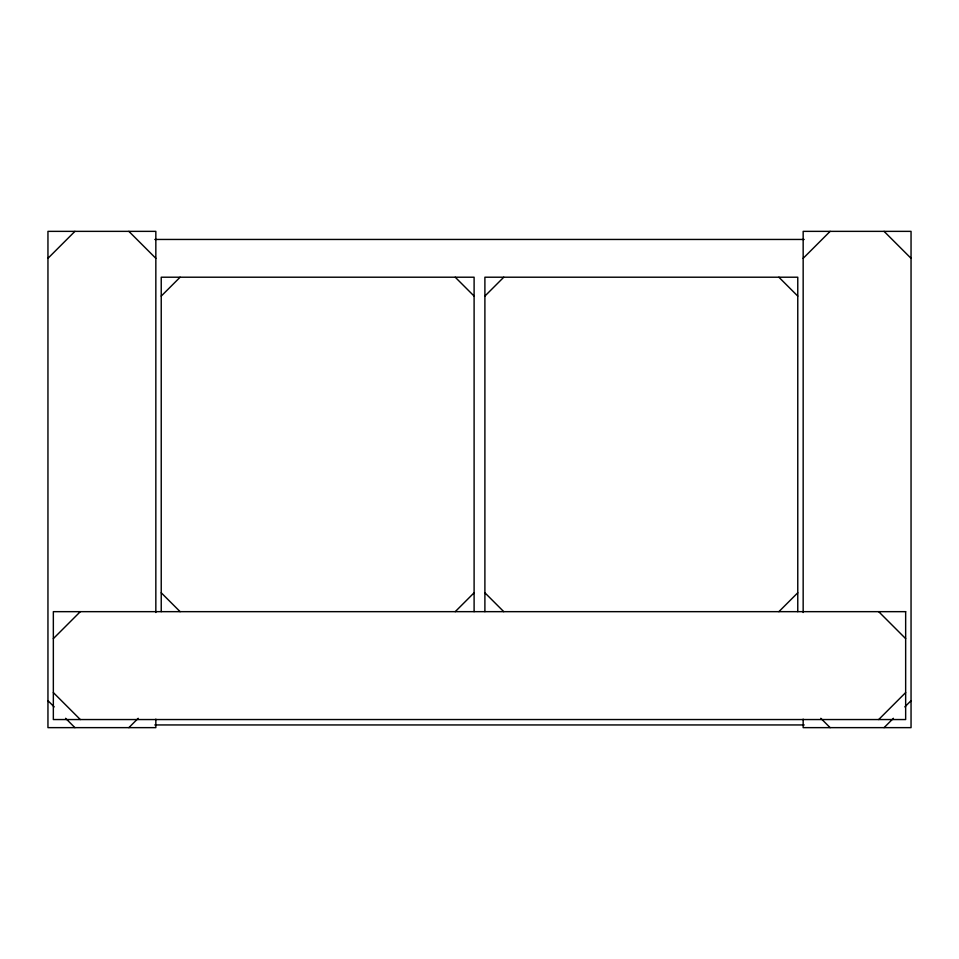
<?xml version="1.0" encoding="UTF-8"?>
<svg xmlns="http://www.w3.org/2000/svg" width="959" height="959" viewBox="0 0 959 959"><rect width="100%" height="100%" fill="white"/><g stroke="black" fill="none" stroke-linecap="round" stroke-linejoin="round"><path stroke-width="1.44" d="M47.95 258.331L74.922 231.359M161.232 296.091L180.112 277.211M53.344 638.634L80.316 611.662M484.894 296.091L503.775 277.211M128.866 727.641L138.204 718.303M803.163 258.331L830.134 231.359M455.225 611.662L474.106 592.782M778.888 611.662L797.768 592.782M878.684 719.55L905.656 692.578M884.078 727.641L893.416 718.303M904.828 706.891L911.05 700.669M154.819 239.45L804.181 239.45M154.819 724.944L804.181 724.944M884.078 231.359L911.05 258.331M778.888 277.211L797.768 296.091M878.684 611.662L905.656 638.634M455.225 277.211L474.106 296.091M820.796 718.303L830.134 727.641M128.866 231.359L155.838 258.331M484.894 592.782L503.775 611.662M161.232 592.782L180.112 611.662M53.344 692.578L80.316 719.55M47.95 700.669L54.172 706.891M65.584 718.303L74.922 727.641M803.163 612.501L803.163 231.359L911.05 231.359L911.05 727.641L803.163 727.641L803.163 719.118M797.768 611.662L797.768 277.211L484.894 277.211L484.894 611.662M474.106 611.662L474.106 277.211L161.232 277.211L161.232 611.662M155.838 612.501L155.838 231.359L47.95 231.359L47.95 727.641L155.838 727.641L155.838 719.118M905.656 611.662L53.344 611.662L53.344 719.55L905.656 719.55L905.656 611.662"/></g></svg>
